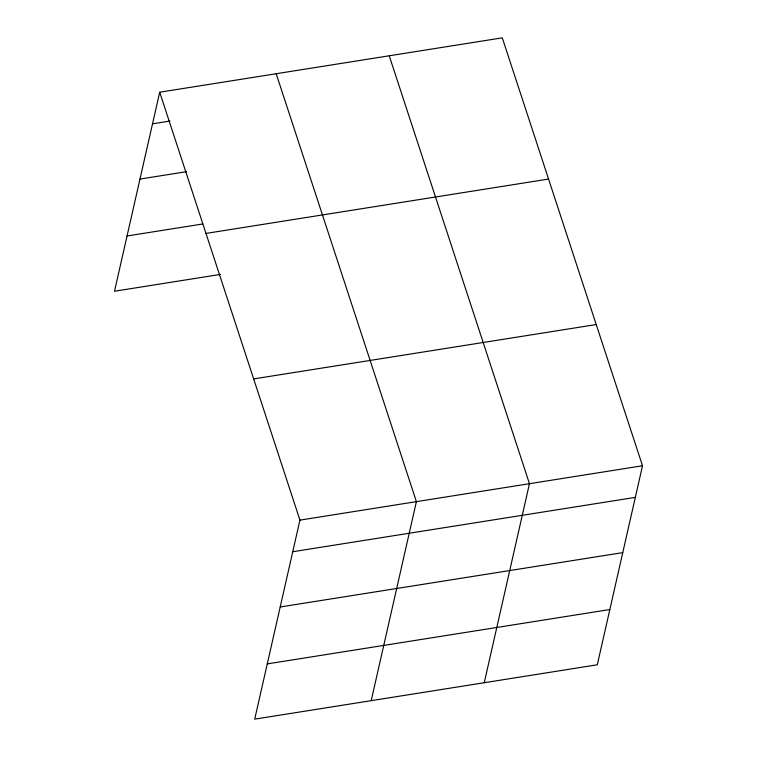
<?xml version="1.0" encoding="UTF-8"?>
<svg xmlns="http://www.w3.org/2000/svg" width="757" height="757" viewBox="0 0 757 757"><rect width="100%" height="100%" fill="white"/><g stroke="black" fill="none" stroke-linecap="round" stroke-linejoin="round"><path stroke-width="1.14" d="M159.708 92.212L299.933 520.125L254.712 719.15L597.292 664.788L642.504 465.763L502.288 37.85L159.708 92.212L114.496 291.237L220.486 274.413M371.195 700.67L416.407 501.645L276.182 73.732M484.243 682.729L529.455 483.704L389.23 55.791M152.526 123.817L170.003 121.044M139.979 179.068L186.563 171.669M127.044 235.985L202.753 223.977M205.98 233.421L548.56 179.059M253.661 378.916L596.232 324.554M299.933 520.125L642.504 465.763M292.751 551.73L635.331 497.368M280.204 606.982L622.774 552.619M267.268 663.898L609.839 609.536"/></g></svg>
